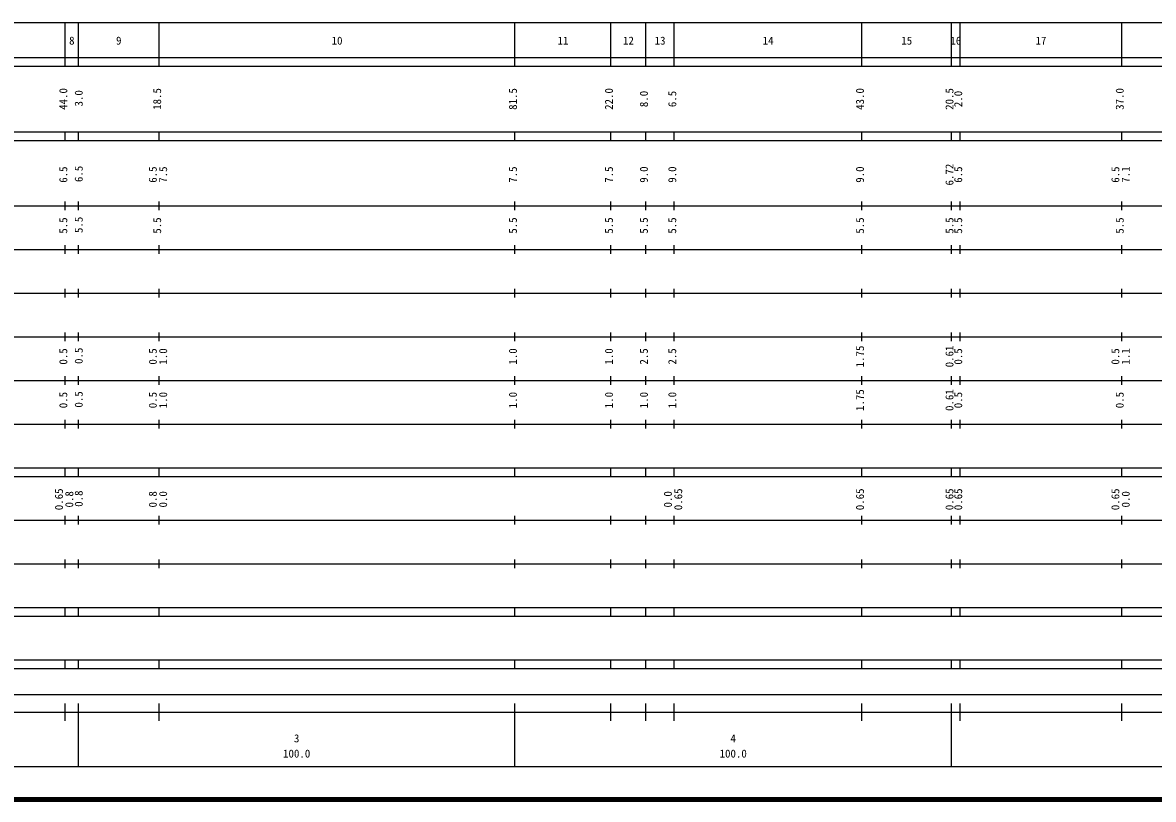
# Model space of a CAD drawing. Units: millimetres on the paper, enlarged 1000 times. Extents: x 40000 to 680000, y 20000 to 380000.
# Drawn here: x 255222 to 514252, y 20000 to 198000 of the extents above; entities that cross this region are included whole.
import ezdxf
from ezdxf.enums import TextEntityAlignment as Align

# ---------------------------------------------------------------- set-up
doc = ezdxf.new("R2010")
doc.units = ezdxf.units.MM
doc.header["$LTSCALE"] = 1000
doc.layers.add('M-TTL', color=2, linetype='Continuous', lineweight=140)
doc.layers.add('M-TTL-BAND', color=7, linetype='Continuous', lineweight=25)
doc.styles.add('ＭＳ ゴシック', font='')
doc.styles.get('ＭＳ ゴシック').set_extended_font_data('MS Gothic')

msp = doc.modelspace()

# ---------------------------------------------------------------- linework, layer by layer
at = {"layer": 'M-TTL'}
msp.add_line((40000, 20000), (680000, 20000), dxfattribs=at)
at = {"layer": 'M-TTL-BAND'}
for p, q in [((68000, 198000), (579000, 198000)), ((265000, 188000), (265000, 198000)), ((268000, 188000), (268000, 198000)), ((286500, 188000), (286500, 198000)), ((368000, 188000), (368000, 198000)), ((390000, 188000), (390000, 198000)), ((398000, 188000), (398000, 198000)), ((404500, 188000), (404500, 198000)), ((447500, 188000), (447500, 198000)), ((468000, 188000), (468000, 198000)), ((470000, 188000), (470000, 198000)), ((507000, 188000), (507000, 198000)), ((40000, 190000), (579000, 190000)), ((40000, 188000), (579000, 188000)), ((40000, 173000), (579000, 173000)), ((40000, 171000), (579000, 171000)), ((265000, 171000), (265000, 173000)), ((268000, 171000), (268000, 173000)), ((286500, 171000), (286500, 173000)), ((368000, 171000), (368000, 173000)), ((390000, 171000), (390000, 173000)), ((398000, 171000), (398000, 173000)), ((404500, 171000), (404500, 173000)), ((447500, 171000), (447500, 173000)), ((468000, 171000), (468000, 173000)), ((470000, 171000), (470000, 173000)), ((507000, 171000), (507000, 173000)), ((40000, 156000), (579000, 156000)), ((265000, 155000), (265000, 157000)), ((268000, 155000), (268000, 157000)), ((286500, 155000), (286500, 157000)), ((368000, 155000), (368000, 157000)), ((390000, 155000), (390000, 157000)), ((398000, 155000), (398000, 157000)), ((404500, 155000), (404500, 157000)), ((447500, 155000), (447500, 157000)), ((468000, 155000), (468000, 157000)), ((470000, 155000), (470000, 157000)), ((507000, 155000), (507000, 157000)), ((46000, 146000), (579000, 146000)), ((265000, 145000), (265000, 147000)), ((268000, 145000), (268000, 147000)), ((286500, 145000), (286500, 147000)), ((368000, 145000), (368000, 147000)), ((390000, 145000), (390000, 147000)), ((398000, 145000), (398000, 147000)), ((404500, 145000), (404500, 147000)), ((447500, 145000), (447500, 147000)), ((468000, 145000), (468000, 147000)), ((470000, 145000), (470000, 147000)), ((507000, 145000), (507000, 147000)), ((52000, 136000), (579000, 136000)), ((265000, 135000), (265000, 137000)), ((268000, 135000), (268000, 137000)), ((286500, 135000), (286500, 137000)), ((368000, 135000), (368000, 137000)), ((390000, 135000), (390000, 137000)), ((398000, 135000), (398000, 137000)), ((404500, 135000), (404500, 137000)), ((447500, 135000), (447500, 137000)), ((468000, 135000), (468000, 137000)), ((470000, 135000), (470000, 137000)), ((507000, 135000), (507000, 137000)), ((265000, 125000), (265000, 127000)), ((268000, 125000), (268000, 127000)), ((286500, 125000), (286500, 127000)), ((368000, 125000), (368000, 127000)), ((390000, 125000), (390000, 127000)), ((398000, 125000), (398000, 127000)), ((404500, 125000), (404500, 127000)), ((447500, 125000), (447500, 127000)), ((468000, 125000), (468000, 127000)), ((470000, 125000), (470000, 127000)), ((507000, 125000), (507000, 127000)), ((46000, 126000), (579000, 126000)), ((265000, 115000), (265000, 117000)), ((268000, 115000), (268000, 117000)), ((286500, 115000), (286500, 117000)), ((368000, 115000), (368000, 117000)), ((390000, 115000), (390000, 117000)), ((398000, 115000), (398000, 117000)), ((404500, 115000), (404500, 117000)), ((447500, 115000), (447500, 117000)), ((468000, 115000), (468000, 117000)), ((470000, 115000), (470000, 117000)), ((507000, 115000), (507000, 117000)), ((52000, 116000), (579000, 116000)), ((265000, 105000), (265000, 107000)), ((268000, 105000), (268000, 107000)), ((286500, 105000), (286500, 107000)), ((368000, 105000), (368000, 107000)), ((390000, 105000), (390000, 107000)), ((398000, 105000), (398000, 107000)), ((404500, 105000), (404500, 107000)), ((447500, 105000), (447500, 107000)), ((468000, 105000), (468000, 107000)), ((470000, 105000), (470000, 107000)), ((507000, 105000), (507000, 107000)), ((46000, 106000), (579000, 106000)), ((40000, 96000), (579000, 96000)), ((265000, 94000), (265000, 96000)), ((268000, 94000), (268000, 96000)), ((286500, 94000), (286500, 96000)), ((368000, 94000), (368000, 96000)), ((390000, 94000), (390000, 96000)), ((398000, 94000), (398000, 96000)), ((404500, 94000), (404500, 96000)), ((447500, 94000), (447500, 96000)), ((468000, 94000), (468000, 96000)), ((470000, 94000), (470000, 96000)), ((507000, 94000), (507000, 96000)), ((40000, 94000), (579000, 94000)), ((49000, 84000), (579000, 84000)), ((265000, 83000), (265000, 85000)), ((268000, 83000), (268000, 85000)), ((286500, 83000), (286500, 85000)), ((368000, 83000), (368000, 85000)), ((390000, 83000), (390000, 85000)), ((398000, 83000), (398000, 85000)), ((404500, 83000), (404500, 85000)), ((447500, 83000), (447500, 85000)), ((468000, 83000), (468000, 85000)), ((470000, 83000), (470000, 85000)), ((507000, 83000), (507000, 85000)), ((40000, 74000), (579000, 74000)), ((265000, 73000), (265000, 75000)), ((268000, 73000), (268000, 75000)), ((286500, 73000), (286500, 75000)), ((368000, 73000), (368000, 75000)), ((390000, 73000), (390000, 75000)), ((398000, 73000), (398000, 75000)), ((404500, 73000), (404500, 75000)), ((447500, 73000), (447500, 75000)), ((468000, 73000), (468000, 75000)), ((470000, 73000), (470000, 75000)), ((507000, 73000), (507000, 75000)), ((40000, 64000), (579000, 64000)), ((265000, 62000), (265000, 64000)), ((268000, 62000), (268000, 64000)), ((286500, 62000), (286500, 64000)), ((368000, 62000), (368000, 64000)), ((390000, 62000), (390000, 64000)), ((398000, 62000), (398000, 64000)), ((404500, 62000), (404500, 64000)), ((447500, 62000), (447500, 64000)), ((468000, 62000), (468000, 64000)), ((470000, 62000), (470000, 64000)), ((507000, 62000), (507000, 64000)), ((40000, 62000), (579000, 62000)), ((40000, 52000), (579000, 52000)), ((265000, 50000), (265000, 52000)), ((268000, 50000), (268000, 52000)), ((286500, 50000), (286500, 52000)), ((368000, 50000), (368000, 52000)), ((390000, 50000), (390000, 52000)), ((398000, 50000), (398000, 52000)), ((404500, 50000), (404500, 52000)), ((447500, 50000), (447500, 52000)), ((468000, 50000), (468000, 52000)), ((470000, 50000), (470000, 52000)), ((507000, 50000), (507000, 52000)), ((40000, 50000), (579000, 50000)), ((71000, 44000), (565000, 44000)), ((265000, 38000), (265000, 42000)), ((268000, 27500), (268000, 42000)), ((286500, 38000), (286500, 42000)), ((368000, 27500), (368000, 42000)), ((390000, 38000), (390000, 42000)), ((398000, 38000), (398000, 42000)), ((404500, 38000), (404500, 42000)), ((447500, 38000), (447500, 42000)), ((468000, 27500), (468000, 42000)), ((470000, 38000), (470000, 42000)), ((507000, 38000), (507000, 42000)), ((40000, 40000), (579000, 40000)), ((68000, 27500), (579000, 27500))]:
    msp.add_line(p, q, dxfattribs=at)

# ---------------------------------------------------------------- texts
at = {"layer": 'M-TTL-BAND', "style": 'ＭＳ ゴシック'}
for s, p in [('8', (266500, 192405)), ('9', (277250, 192405)), ('10', (327250, 192405)), ('11', (379000, 192405)), ('12', (394000, 192405)), ('13', (401250, 192405)), ('14', (426000, 192405)), ('15', (457750, 192405)), ('16', (469000, 192405)), ('17', (488500, 192405)), ('3', (318000, 32523)), ('4', (418000, 32523)), ('100.0', (318000, 29033)), ('100.0', (418000, 29033))]:
    msp.add_text(s, height=1833, dxfattribs=at).set_placement(p, align=Align.BOTTOM_CENTER)
for s, p in [('44.0', (266000, 180500)), ('3.0', (269532, 180652)), ('18.5', (287500, 180500)), ('81.5', (369000, 180500)), ('22.0', (391000, 180500)), ('8.0', (399000, 180500)), ('6.5', (405500, 180500)), ('43.0', (448500, 180500)), ('20.5', (469000, 180500)), ('2.0', (471000, 180500)), ('37.0', (508000, 180500)), ('6.5', (266000, 163174)), ('6.5', (269532, 163326)), ('6.5', (286500, 163174)), ('7.5', (288870, 163174)), ('7.5', (369000, 163174)), ('7.5', (391000, 163174)), ('9.0', (399000, 163174)), ('9.0', (405500, 163174)), ('9.0', (448500, 163174)), ('6.72', (469000, 163174)), ('6.5', (471000, 163174)), ('6.5', (507000, 163174)), ('7.1', (509370, 163174)), ('5.5', (266000, 151500)), ('5.5', (269532, 151652)), ('5.5', (287500, 151500)), ('5.5', (369000, 151500)), ('5.5', (391000, 151500)), ('5.5', (399000, 151500)), ('5.5', (405500, 151500)), ('5.5', (448500, 151500)), ('5.5', (469000, 151500)), ('5.5', (471000, 151500)), ('5.5', (508000, 151500)), ('0.5', (266000, 121500)), ('0.5', (269532, 121652)), ('0.5', (286500, 121500)), ('1.0', (288870, 121500)), ('1.0', (369000, 121500)), ('1.0', (391000, 121500)), ('2.5', (399000, 121500)), ('2.5', (405500, 121500)), ('1.75', (448500, 121500)), ('0.61', (469000, 121500)), ('0.5', (471000, 121500)), ('0.5', (507000, 121500)), ('1.1', (509370, 121500)), ('0.5', (266000, 111500)), ('0.5', (269532, 111652)), ('0.5', (286500, 111500)), ('1.0', (288870, 111500)), ('1.0', (369000, 111500)), ('1.0', (391000, 111500)), ('1.0', (399000, 111500)), ('1.0', (405500, 111500)), ('1.75', (448500, 111500)), ('0.61', (469000, 111500)), ('0.5', (471000, 111500)), ('0.5', (508000, 111500)), ('0.65', (265000, 88764)), ('0.8', (269532, 88916)), ('0.65', (406870, 88764)), ('0.65', (448500, 88764)), ('0.65', (469000, 88764)), ('0.65', (471000, 88764)), ('0.65', (507000, 88764)), ('0.8', (267370, 88764)), ('0.8', (286500, 88764)), ('0.0', (288870, 88764)), ('0.0', (404500, 88764)), ('0.0', (509370, 88764))]:
    msp.add_text(s, height=1833, rotation=90, dxfattribs=at).set_placement(p, align=Align.BOTTOM_CENTER)

doc.saveas('drawing.dxf')
